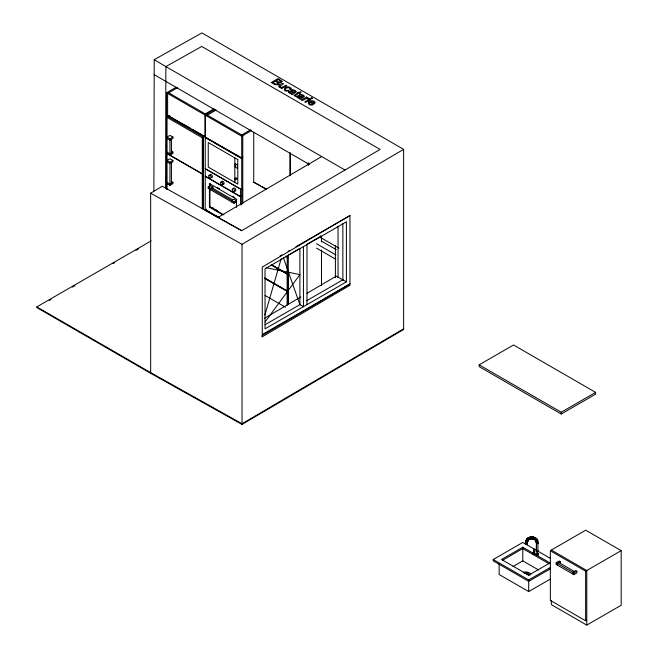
<?xml version="1.0" encoding="UTF-8"?>
<svg xmlns="http://www.w3.org/2000/svg" width="658" height="658" viewBox="0 0 658 658"><rect width="100%" height="100%" fill="white"/><g stroke="black" fill="none" stroke-linecap="round" stroke-linejoin="round"><path stroke-width="0.99" d="M153.873 191.322L154.219 59.681L201.916 32.9L403.625 149.35L403.625 329.485L242.029 424.426L150.657 373.3L36.823 307.582L36.823 306.899L151.077 240.935M165.561 188.007L165.865 66.598L154.219 59.681M534.452 552.366L534.674 552.301M534.79 553.485L534.666 554.126M525.66 543.845L526.112 540.522A5.963 4.869 0 0 1 531.861 536.92A5.815 4.746 0 0 1 537.487 540.448L537.627 543.541L537.257 541.263A5.585 4.557 0 0 0 531.861 537.882A5.585 4.557 0 0 0 526.474 541.263L526.03 544.026L526.112 540.67M537.487 541.18A5.815 4.746 0 0 0 531.861 537.66A5.815 4.746 0 0 0 526.244 541.18L525.8 543.969L526.219 544.092M525.981 544.067L526.318 541.156M526.655 541.345C525.471 546.436 527.56 544.01 527.469 540.72A4.548 3.718 0 0 1 528.645 539.05M526.416 544.191L526.861 541.411M526.416 544.133L527.058 541.435M526.622 544.133L527.181 544.01L527.691 540.999A4.318 3.529 0 0 1 530.751 538.507A4.384 3.586 0 0 0 527.626 541.115M527.181 544.01L527.724 541.139A4.285 3.504 0 0 1 530.759 538.663M537.857 542.751L538.005 551.379L537.413 551.823L536.418 551.379L536.476 543.385M537.989 542.99L537.413 543.492M533.745 548.928L533.934 552.671L534.123 548.928M536.311 551.379L536.443 542.924M529.657 538.672A4.409 3.603 0 0 0 527.609 540.851L527.042 544.1L526.647 543.195M264.878 315.075L281.221 258.569M537.323 553.83L537.323 552.547M242.021 158.068L205.288 137.209L241.716 158.241L242.777 156.645M536.558 543.031L536.681 543.574M265.092 321.902L299.9 274.608L266.309 267.74M536.262 540.72C535.291 545.005 539.856 544.084 537.619 540.522A5.963 4.869 0 0 0 531.861 536.92A5.815 4.746 0 0 0 526.244 540.448M150.657 373.3L150.657 193.172L162.287 186.239L241.741 230.695L380.094 149.415L201.751 46.455L165.865 66.598L345.006 170.027M242.029 424.426L242.029 244.291L403.625 149.35M262.369 334.478L349.949 283.919L262.164 335.49L262.164 336.855L349.949 285.284L349.949 215.553L262.271 267.066L262.271 336.797M264.5 318.291L300.813 296.955M307.015 293.312L336.238 276.138L343.098 280.028M403.625 328.803L242.029 423.744L150.657 372.617L36.823 306.899M321.688 156.563L218.053 217.42L241.741 230.695M166.556 189.438L166.556 92.803L176.303 87.177M177.496 87.711L167.617 93.42L167.617 117.066M169.739 115.602L167.979 116.614L203.429 137.086L203.429 209.565M167 117.387L202.277 137.752L203.338 137.135L203.338 173.202L202.277 173.811L167 153.446L167 117.387L168.061 116.77M205.197 113.892L214.014 108.8M166.556 92.803L205.107 115.068L215.084 109.409M205.197 210.527L205.288 115.166L206.349 114.558M207.328 115.117L216.145 110.026M172.914 137.07L169.953 135.367L167 137.07L169.953 138.772L172.914 137.07L172.914 138.435L169.953 140.138L167 138.435M169.953 138.772L169.953 155.148L172.914 153.446L172.914 152.08L169.953 153.783L167 152.08M190.59 128.376L167.617 115.463L205.411 136.93L203.667 135.926M172.914 160.47L169.953 158.767L167 160.47L169.953 162.181L172.914 160.47L172.914 161.835L169.953 163.546L167 161.835M241.716 134.972L250.534 129.881M205.288 115.166L241.716 136.198L251.603 130.498M167 183.672L169.953 185.375L172.914 183.672L172.914 182.307L169.953 184.01L167 182.307M167 189.488L167 153.651L202.277 174.016L203.338 173.399L203.338 209.236M205.288 137.596L241.716 158.627L242.777 158.01M231.641 201.924L231.641 200.558L234.009 199.193L236.37 200.558L236.37 201.924L234.009 203.289L208.183 188.385L208.183 187.02L210.544 185.655L212.912 187.02L212.912 188.385M212.912 187.02L210.544 188.385L210.544 189.751M236.428 207.36L236.428 199.16L209.425 183.574L209.425 207.147L210.486 206.53M218.045 217.148L205.288 210.182L217.699 217.346M253.741 132.406L253.741 182.2L260.305 185.581M49.227 300.426L50.995 299.398M72.248 287.127L74.913 285.597M112.995 263.603L114.763 262.583M136.025 250.311L138.682 248.773M242.777 189.085L241.716 189.693L205.288 168.662M205.288 176.204L240.565 196.569L241.626 195.952M205.288 176.41L240.565 196.775L241.626 196.158M208.183 187.02L234.009 201.924L236.37 200.558M280.069 255.896L281.838 254.876M288.031 251.298L289.8 250.279M295.985 246.701L349.949 215.553M299.645 248.502L288.278 255.065L288.278 304.49M306.636 244.463L320.619 236.395M271.343 264.763L287.217 273.925L288.278 273.317M271.252 264.985L288.196 274.625L288.196 290.318L287.127 290.935L265.084 278.202M265.084 278.679L288.196 291.889L288.196 304.638M265.026 324.756L300.402 304.333M306.595 300.764L342.859 279.823L346.404 281.871L346.404 221.828L265.034 268.801L265.034 328.852L346.404 281.871M479.147 364.845L513.536 344.989L595.622 392.382L595.622 394.158L561.233 414.014L479.147 366.621L479.147 364.845L561.233 412.237L595.622 392.382M550.425 568.783L528.695 581.327L493.245 560.863L493.245 559.497L522.789 542.439L550.269 558.305M522.789 547.217L501.519 559.497L528.695 575.191L549.973 562.911L522.789 547.217L522.789 560.863L538.573 569.976M502.408 560.345L522.789 548.575L549.093 563.766M513.043 566.489L522.789 560.863M586.697 620.173L585.636 620.782L550.359 600.417L550.359 550.812L551.42 550.195M572.723 573.957L572.723 572.254L575.676 570.552L576.86 571.234L576.86 572.937L573.899 574.64L556.175 564.408L556.175 562.705L559.127 560.994L560.312 561.677L560.312 563.388M493.245 559.497L528.695 579.961L550.425 567.426M560.312 561.677L557.359 563.388L557.359 565.09M499.151 563.783L499.151 574.508L528.695 591.567L550.582 578.925M556.175 562.705L573.899 572.937L576.86 571.234M550.359 550.812L585.636 571.177L621.177 550.656L621.177 605.245L586.788 625.1L551.33 604.628L551.33 600.59M526.03 543.228L525.742 543.829M537.438 543.549L536.977 543.549M537.208 543.508L536.311 543.047M534.97 539.511A4.384 3.586 0 0 0 533.005 538.581A4.318 3.529 0 0 1 536.04 540.999L536.846 543.631M150.657 193.172L242.029 244.291M309.293 164.418L154.219 74.691M168.678 92.803L242.777 135.589L242.777 203.355M192.333 129.379L201.924 134.915M262.073 186.601L266.506 189.167M253.741 182.2L266.153 189.364M205.288 168.802L240.565 189.167L240.565 196.569M171.434 151.225L172.914 152.08M338.928 248.115L320.791 237.645L320.791 235.605M321.252 240.993L336.205 249.621M316.523 243.715L335.876 254.893M216.926 187.291L219.542 188.797M232.603 196.339L234.347 197.351M211.728 187.703L232.825 199.876M316.523 248.156L335.876 259.326M171.434 181.452L172.914 182.307M212.23 207.541L213.973 208.545M215.717 209.548L217.461 210.552M223.893 214.886L209.96 206.842L209.96 189.414M209.425 207.147L222.494 214.689M205.288 209.532L219.402 217.683M286.518 256.604L288.278 257.623L285.457 256.126M211.67 213.562L205.633 209.984M213.439 214.582L217.872 217.14M272.494 265.289L287.48 273.942M264.549 277.972L287.48 291.206M283.31 257.492L299.9 304.629L303.445 306.677L303.445 246.627M265.084 295.467L285.366 307.179M621.177 550.656L585.719 530.192L551.33 550.047L586.788 570.511L586.788 625.1M558.831 562.532L574.195 571.399M537.306 540.407L537.857 543.483M537.257 540.465L537.676 543.59M537.068 541.345L537.463 543.664L536.87 541.411M536.673 541.435L537.002 543.714M536.607 543.623L536.122 540.851A4.409 3.603 0 0 0 535.686 539.988M536.385 543.409L536.007 541.139A4.285 3.504 0 0 0 532.972 538.663M534.666 552.704L534.707 553.707M534.732 552.983L534.707 553.493M534.469 553.082L534.518 552.523M585.636 571.177L585.636 620.782M573.899 572.937L573.899 574.64M561.233 412.237L561.233 414.014M528.695 579.961L528.695 591.567M342.859 223.852L342.859 279.823M338.031 226.22L338.031 277.495M335.399 245.352L335.399 277.676M321.491 237.908L321.491 241.938M321.491 250.015L321.491 285.317M308.52 163.118L308.52 165.142M308.339 163.011L308.339 165.035M306.99 244.587L306.99 304.629M299.9 248.65L299.9 304.629M290.26 152.574L290.26 174.855M290.079 153.388L290.079 175.744M287.217 255.46L287.217 273.925M287.217 289.759L287.217 291.774M287.127 274.147L287.127 290.935M287.127 291.412L287.127 305.238M241.716 136.198L241.716 158.241M241.716 158.627L241.716 204.794M240.565 196.775L240.565 204.803M234.832 157.879L234.832 182.447M234.009 201.924L234.009 203.289M209.96 183.261L209.96 186.337M206.267 209.079L206.267 211.136M205.107 115.068L205.107 137.103M202.277 137.752L202.277 173.811M202.277 174.016L202.277 208.825M171.434 139.29L171.434 152.936M171.434 162.691L171.434 183.163M169.953 162.181L169.953 185.375M221.746 182.003A1.67 0.962 60 0 1 223.029 181.386A1.67 0.962 60 0 1 224.09 183.59A1.67 0.962 60 0 1 222.618 183.829M210.017 175.234A1.67 0.962 60 0 1 211.193 174.551A1.67 0.962 60 0 1 212.378 176.599A1.67 0.962 60 0 1 211.193 177.273M233.516 188.443A1.67 0.962 60 0 1 234.865 188.229A1.67 0.962 60 0 1 235.835 190.252A1.67 0.962 60 0 1 234.659 190.82M235.803 178.565A0.839 0.485 60 0 1 236.016 177.759A0.839 0.485 60 0 1 236.822 178.474A0.839 0.485 60 0 1 236.609 179.28M526.606 574.352A3.339 1.933 0 0 1 528.637 575.248M523.233 572.337A5.017 2.895 0 0 1 530.759 574.845M524.072 573.176A3.339 1.933 0 0 1 527.782 573.315A3.339 1.933 0 0 1 528.974 575.347M537.915 550.976A0.995 0.576 0 0 1 537.915 551.791A0.995 0.576 0 0 1 536.509 551.791A0.995 0.576 0 0 1 536.509 550.976M537.915 553.896A0.995 0.576 0 0 1 537.915 554.71A0.995 0.576 0 0 1 536.509 554.71A0.995 0.576 0 0 1 536.509 553.896M527.601 541.23A4.417 3.603 0 0 1 531.861 538.557A4.951 4.047 0 0 1 536.648 541.493M536.13 541.23A4.417 3.603 0 0 0 531.861 538.557A4.951 4.047 0 0 0 527.083 541.493M535.661 540.251A4.384 3.586 0 0 1 536.106 541.115M534.066 538.672A4.409 3.603 0 0 1 534.979 539.239M526.022 540.901A6.045 4.935 0 0 1 531.861 537.241A5.98 4.886 0 0 1 537.644 540.777M537.709 540.901A6.045 4.935 0 0 0 531.861 537.241A5.98 4.886 0 0 0 526.087 540.777M526.474 540.465A5.585 4.557 0 0 1 529.073 537.701M536.698 539.371A5.585 4.557 0 0 0 530.422 537.241A5.634 4.598 0 0 1 536.739 539.297M526.194 540.572A5.873 4.795 0 0 1 531.861 537.018A6.045 4.935 0 0 1 537.709 540.629M537.537 540.572A5.873 4.795 0 0 0 531.861 537.018A6.045 4.935 0 0 0 526.022 540.629M526.112 540.901A5.955 4.861 0 0 1 531.861 537.306A5.955 4.861 0 0 1 537.611 540.901M526.194 541.032A5.873 4.795 0 0 1 531.861 537.479A5.873 4.795 0 0 1 537.537 541.032M526.63 541.402A5.412 4.425 0 0 1 531.861 538.121A5.412 4.425 0 0 1 537.092 541.402M526.861 541.468A5.182 4.236 0 0 1 531.861 538.326A5.182 4.236 0 0 1 536.87 541.468M527.288 541.493A4.738 3.866 0 0 1 531.861 538.622A4.622 3.775 0 0 1 536.328 541.394M536.443 541.493A4.738 3.866 0 0 0 531.861 538.622A4.622 3.775 0 0 0 527.403 541.394M527.691 541.263A4.318 3.529 0 0 1 531.861 538.655A4.318 3.529 0 0 1 536.04 541.263M527.609 541.37A4.409 3.603 0 0 1 531.861 538.705A4.409 3.603 0 0 1 536.122 541.37M526.112 541.04A5.963 4.869 0 0 1 531.861 537.438A5.963 4.869 0 0 1 537.619 541.04M525.989 540.761A6.078 4.968 0 0 1 531.861 537.076A6.078 4.968 0 0 1 537.734 540.761M526.425 540.407A5.634 4.598 0 0 1 529.048 537.611M527.198 539.404A5.387 4.4 0 0 1 529.172 537.792M530.471 537.347A5.387 4.4 0 0 1 535.678 538.491M527.379 539.412A5.182 4.236 0 0 1 528.201 538.532M533.21 537.438A5.182 4.236 0 0 1 534.461 537.857M537.989 551.124A0.897 0.518 0 0 1 537.726 551.807A0.897 0.518 0 0 1 536.525 551.717A0.897 0.518 0 0 1 536.574 551.017M537.816 553.88A1.168 0.674 0 0 1 538.121 554.9A1.168 0.674 0 0 1 536.336 554.891A1.168 0.674 0 0 1 536.657 553.88M537.915 554.069A0.971 0.559 0 0 1 537.915 554.859A0.971 0.559 0 0 1 536.55 554.859A0.971 0.559 0 0 1 536.55 554.069M537.816 553.715A1.168 0.674 0 0 1 538.121 554.735A1.168 0.674 0 0 1 536.336 554.727A1.168 0.674 0 0 1 536.657 553.715M278.054 83.073C277.289 85.293 274.123 83.517 272.988 82.595L275.381 81.214L278.054 83.073M279.724 86.231C280.834 88.772 284.593 86.091 285.934 85.195L286.789 85.688L281.739 88.6L280.974 88.164L281.714 87.728C276.599 88.016 278.573 84.051 282.693 83.319L283.549 83.813L279.724 86.231M532.939 552.325L533.144 554.151L532.939 552.325M280.801 81.23L279.124 82.168L276.204 80.737L278.309 79.519L280.801 81.23M288.426 91.873L289.273 93.082L291.872 93.732L291.42 94.193L292.308 94.703L296.363 91.701L295.253 90.442L292.662 89.735L291.42 90.023L294.422 90.779L294.998 91.783L294.381 92.202L290.31 90.911L288.426 91.873M296.544 96.562L297.4 97.771L299.99 98.42L299.538 98.881L300.435 99.399L304.481 96.389L303.371 95.13L300.788 94.423L299.538 94.711L302.54 95.468L303.116 96.471L302.507 96.891L298.436 95.599L296.544 96.562M295.384 95.369L296.001 95.953L295.368 96.463L294.027 95.402L297.909 92.877L297.284 92.515L301.191 91.964L299.423 92.984L300.287 93.477L299.62 93.864L298.757 93.362L295.384 95.369M282.06 81.288L281.353 82.39L278.902 82.678L279.008 84.035A2.887 1.67 0 0 1 277.405 84.816L275.143 84.66L271.236 82.538L278.211 78.516L282.06 81.288M290.088 88.567L289.742 89.249L290.704 89.661L291.14 89.126A2.443 1.415 0 0 0 291.116 88.32C286.016 83.245 279.987 92.967 288.961 90.763L288.229 90.212C284.98 91.824 284.207 87.802 287.661 87.711A1.875 1.086 0 0 1 288.911 87.728L290.088 88.567M309.054 102.895L309.614 104.013L312.756 104.762C308.265 106.769 305.896 100.444 311.728 100.764A3.035 1.752 0 0 1 313.595 101.077L314.573 101.645A2.961 1.711 0 0 1 315.1 102.697L313.57 104.318L309.803 102.138L309.054 102.895M289.676 91.98L291.247 93.197L293.707 92.589L290.762 91.585A1.028 0.592 0 0 0 289.931 91.766L289.676 91.98M297.803 96.677L299.365 97.886L301.833 97.277L298.88 96.282A1.028 0.592 0 0 0 298.049 96.455L297.803 96.677M314.006 102.648L313.373 103.388L310.551 101.76L312.797 101.497L314.006 102.648M306.529 97.08L301.479 100L302.335 100.493L306.513 98.396L308.026 99.045L309.112 98.758L308.183 97.952L306.538 97.968L307.302 97.532L306.529 97.08M309.786 98.963L304.736 101.883L305.592 102.377L310.642 99.457L309.786 98.963M311.711 97.853L310.724 98.42L311.579 98.914L312.566 98.346L311.711 97.853M237.785 159.59L208.241 142.531L208.241 167.091L237.785 184.15L237.785 159.59M237.374 164.878L235.243 163.645L235.243 167.124L237.374 168.358L237.374 164.878M220.562 182.685A1.67 0.962 60 0 0 222.338 184.89A1.67 0.962 60 0 0 222.338 182.529A1.67 0.962 60 0 0 220.562 182.685M208.833 175.916A1.67 0.962 60 0 0 210.609 178.121A1.67 0.962 60 0 0 210.609 175.752A1.67 0.962 60 0 0 208.833 175.916M232.29 189.455A1.67 0.962 60 0 0 234.067 191.659A1.67 0.962 60 0 0 234.067 189.298A1.67 0.962 60 0 0 232.29 189.455M234.536 178.861A0.839 0.485 60 0 0 235.424 179.963A0.839 0.485 60 0 0 235.424 178.787A0.839 0.485 60 0 0 234.536 178.861"/></g></svg>
